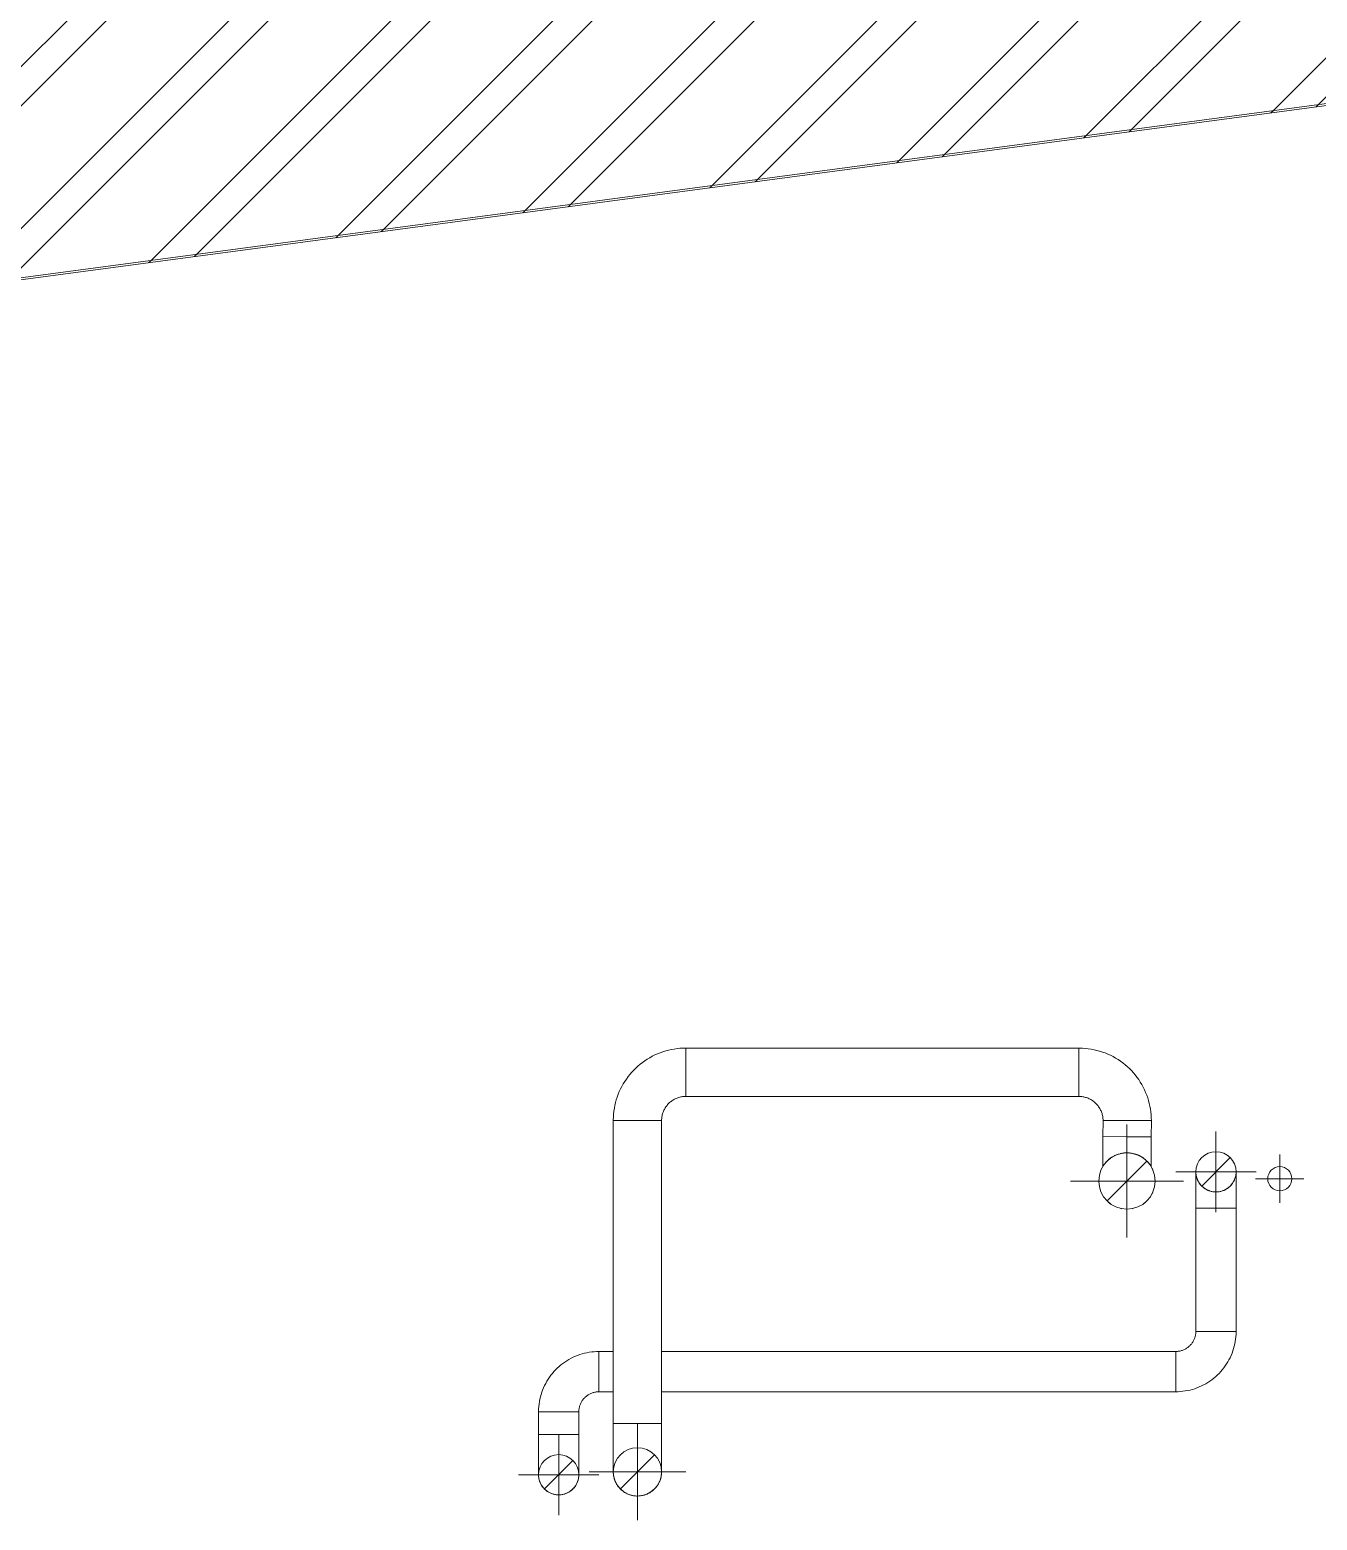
# Model space of a CAD drawing. Header units: centimetres. Extents: x -336 to 16318, y -437 to 1921.
# Drawn here: x 10213 to 10612.6, y 724.2 to 1186.7 of the extents above; entities that cross this region are included whole.
import ezdxf

# ---------------------------------------------------------------- set-up
doc = ezdxf.new("R2010")
doc.units = ezdxf.units.CM
for name, color, linetype, lineweight in [('M-HVAC-DUCT', 7, 'Continuous', 9), ('M-HVAC-DUCT-CNTR', 7, 'Continuous', 9), ('P-PIPE', 7, 'Continuous', 9), ('P-PIPE-CNTR', 7, 'Continuous', 9), ('S-BEAM', 7, 'Continuous', 9)]:
    doc.layers.add(name, color=color, linetype=linetype, lineweight=lineweight)
doc.layers.add('M-HVAC-DUCT-ANNO', color=7, linetype='Continuous', lineweight=9, true_color=0x007f00)
pattern_1 = [(45, (4466.597, 712), (-25.1447, 25.1447), []), (45, (4466.597, 750.1), (-25.1447, 25.1447), [])]

# ---------------------------------------------------------------- blocks, each defined once
blk = doc.blocks.new('PQ_RVR_EST-01_ZZ_ZZ_MO_T_A_rvt-2-Section 7')
at = {"layer": 'S-BEAM', "true_color": 0xc0c0c0}
h = blk.add_hatch(dxfattribs=at)
h.set_pattern_fill('FP_24', color=9, style=0, pattern_type=2)
h.set_pattern_definition(pattern_1)
h.paths.add_polyline_path([(2197.4, 1089.75), (4131.5, 1347.84), (4131.5, 1440.56), (2180.36, 1217.45), (2188.21, 1158.64)])
h = blk.add_hatch(dxfattribs=at)
h.set_pattern_fill('FP_24', color=9, style=0, pattern_type=2)
h.set_pattern_definition(pattern_1)
h.paths.add_polyline_path([(2197.48, 1089.17), (2198.94, 1089.37), (2198.94, 1089.95), (2197.4, 1089.75)])
h.paths.add_polyline_path([(2199.52, 1089.44), (4131.5, 1347.25), (4131.5, 1347.84), (2199.52, 1090.03)])
at = {"layer": 'S-BEAM'}
for p, q in [((4131.5, 1347.84), (2199.52, 1090.03)), ((4131.5, 1347.25), (2199.52, 1089.44))]:
    blk.add_line(p, q, dxfattribs=at)
blk = doc.blocks.new('M_Round Tee - Standard-1631176-Section 7')
at = {"layer": 'M-HVAC-DUCT', "color": 6, "true_color": 0xff00ff}
for p, q in [((2682.77, 843.21), (2682.74, 833.97)), ((2690.27, 843.19), (2682.77, 843.21)), ((2697.77, 843.16), (2690.27, 843.19)), ((2697.74, 833.92), (2697.77, 843.16))]:
    blk.add_line(p, q, dxfattribs=at)
for points, knots in [([(2685.99, 837.1), (2686.02, 837.11), (2686.14, 837.18), (2686.35, 837.29), (2686.63, 837.42), (2687.02, 837.59), (2687.42, 837.73), (2687.72, 837.82), (2687.81, 837.85)], [0.6295265, 0.6295265, 0.6295265, 0.6295265, 0.6388889, 0.6666667, 0.6944444, 0.7222222, 0.7777778, 0.8016875, 0.8016875, 0.8016875, 0.8016875]), ([(2688.19, 837.95), (2688.41, 838), (2689.08, 838.14), (2689.78, 838.19), (2690.25, 838.19)], [0.8333333, 0.8333333, 0.8333333, 0.8333333, 0.8888889, 1, 1, 1, 1]), ([(2690.25, 838.19), (2690.73, 838.18), (2691.41, 838.13), (2692.07, 837.99), (2692.28, 837.94)], [0, 0, 0, 0, 0.1111111, 0.1634607, 0.1634607, 0.1634607, 0.1634607]), ([(2692.67, 837.84), (2692.77, 837.81), (2693.08, 837.71), (2693.48, 837.57), (2693.86, 837.39), (2694.15, 837.26), (2694.35, 837.15), (2694.46, 837.09), (2694.48, 837.08)], [0.1964795, 0.1964795, 0.1964795, 0.1964795, 0.2222222, 0.2777778, 0.3055556, 0.3333333, 0.3611111, 0.3681005, 0.3681005, 0.3681005, 0.3681005]), ([(2682.74, 833.97), (2682.74, 833.98), (2682.75, 834.01), (2682.81, 834.09), (2682.86, 834.17), (2682.93, 834.28), (2683.02, 834.4), (2683.1, 834.52), (2683.17, 834.61), (2683.22, 834.69), (2683.28, 834.76), (2683.36, 834.86), (2683.47, 835), (2683.61, 835.17), (2683.76, 835.34), (2683.88, 835.46), (2683.95, 835.53), (2683.96, 835.55)], [0, 0, 0, 0, 0.0555556, 0.0833333, 0.1111111, 0.1388889, 0.1666667, 0.1944444, 0.2083333, 0.2222222, 0.2361111, 0.25, 0.2777778, 0.3055556, 0.3333333, 0.3611111, 0.3680263, 0.3680263, 0.3680263, 0.3680263]), ([(2684.12, 835.71), (2684.17, 835.76), (2684.28, 835.86), (2684.46, 836.02), (2684.66, 836.19), (2684.87, 836.36), (2685.09, 836.53), (2685.32, 836.69), (2685.53, 836.82), (2685.66, 836.9), (2685.7, 836.93)], [0.3944444, 0.3944444, 0.3944444, 0.3944444, 0.4166667, 0.4444444, 0.4722222, 0.5, 0.5277778, 0.5555556, 0.5833333, 0.5984137, 0.5984137, 0.5984137, 0.5984137]), ([(2694.77, 836.91), (2694.82, 836.88), (2694.96, 836.79), (2695.19, 836.64), (2695.46, 836.45), (2695.73, 836.24), (2695.98, 836.03), (2696.19, 835.84), (2696.3, 835.73), (2696.34, 835.69)], [0.3990338, 0.3990338, 0.3990338, 0.3990338, 0.4166667, 0.4444444, 0.4791667, 0.5138889, 0.5486111, 0.5833333, 0.6022827, 0.6022827, 0.6022827, 0.6022827]), ([(2696.51, 835.52), (2696.56, 835.47), (2696.64, 835.39), (2696.75, 835.27), (2696.87, 835.13), (2697.02, 834.95), (2697.15, 834.78), (2697.23, 834.67), (2697.28, 834.61), (2697.35, 834.52), (2697.44, 834.38), (2697.53, 834.25), (2697.59, 834.16), (2697.64, 834.08), (2697.71, 833.98), (2697.74, 833.93), (2697.74, 833.92)], [0.6289858, 0.6289858, 0.6289858, 0.6289858, 0.6527778, 0.6701389, 0.6875, 0.7222222, 0.7569444, 0.7743056, 0.7829861, 0.7916667, 0.8263889, 0.8611111, 0.8784722, 0.8958333, 0.9305556, 1, 1, 1, 1])]:
    blk.add_open_spline(points, degree=3, knots=knots, dxfattribs=at)
blk = doc.blocks.new('M_Round Elbow - 1 D-1601155-Section 7')
at = {"layer": 'M-HVAC-DUCT', "color": 6, "true_color": 0xff00ff}
for p, q in [((2675.29, 870.69), (2675.29, 863.19)), ((2675.29, 863.19), (2675.29, 855.69)), ((2682.79, 848.19), (2683.04, 848.19)), ((2683.04, 848.19), (2683.79, 848.19)), ((2683.79, 848.19), (2690.29, 848.19)), ((2690.29, 848.19), (2697.79, 848.19))]:
    blk.add_line(p, q, dxfattribs=at)
at = {"layer": 'M-HVAC-DUCT', "color": 6, "true_color": 0xff00ff, "flags": 128}
for points in [[(2697.79, 848.19), (2697.77, 849.09), (2697.72, 849.99), (2697.63, 850.88), (2697.5, 851.77), (2697.34, 852.66), (2697.14, 853.54), (2696.91, 854.41), (2696.65, 855.27), (2696.35, 856.11), (2696.01, 856.95), (2695.64, 857.77), (2695.25, 858.58), (2694.81, 859.37), (2694.35, 860.14), (2693.86, 860.89), (2693.33, 861.62), (2692.78, 862.34), (2692.2, 863.02), (2691.6, 863.69), (2690.96, 864.33), (2690.31, 864.94), (2689.62, 865.53), (2688.92, 866.09), (2688.19, 866.62), (2687.44, 867.12), (2686.68, 867.59), (2685.89, 868.03), (2685.09, 868.44), (2684.27, 868.82), (2683.44, 869.16), (2682.6, 869.47), (2681.74, 869.74), (2680.87, 869.98), (2680, 870.19), (2679.11, 870.36), (2678.22, 870.5), (2677.33, 870.6), (2676.43, 870.66), (2675.53, 870.69), (2675.29, 870.69)], [(2675.29, 855.69), (2675.59, 855.68), (2675.89, 855.66), (2676.19, 855.63), (2676.48, 855.59), (2676.78, 855.54), (2677.07, 855.47), (2677.36, 855.4), (2677.65, 855.31), (2677.93, 855.21), (2678.21, 855.1), (2678.48, 854.97), (2678.75, 854.84), (2679.01, 854.7), (2679.27, 854.54), (2679.52, 854.38), (2679.77, 854.2), (2680, 854.02), (2680.23, 853.83), (2680.45, 853.62), (2680.67, 853.41), (2680.87, 853.19), (2681.07, 852.97), (2681.25, 852.73), (2681.43, 852.49), (2681.6, 852.24), (2681.76, 851.98), (2681.9, 851.72), (2682.04, 851.46), (2682.16, 851.18), (2682.28, 850.91), (2682.38, 850.62), (2682.47, 850.34), (2682.55, 850.05), (2682.62, 849.76), (2682.68, 849.46), (2682.72, 849.17), (2682.76, 848.87), (2682.78, 848.57), (2682.79, 848.27), (2682.79, 848.19)]]:
    blk.add_lwpolyline(points, dxfattribs=at)
blk = doc.blocks.new('M_Round Elbow - 1 D-V77-Section 7')
at = {"layer": 'M-HVAC-DUCT', "color": 6, "true_color": 0xff00ff}
for p, q in [((2553.29, 863.19), (2553.29, 870.69)), ((2553.29, 855.69), (2553.29, 863.19)), ((2530.79, 848.19), (2538.29, 848.19)), ((2538.29, 848.19), (2545.79, 848.19))]:
    blk.add_line(p, q, dxfattribs=at)
at = {"layer": 'M-HVAC-DUCT', "color": 6, "true_color": 0xff00ff, "flags": 128}
for points in [[(2553.29, 870.69), (2552.39, 870.67), (2551.49, 870.62), (2550.59, 870.53), (2549.7, 870.4), (2548.82, 870.24), (2547.94, 870.04), (2547.07, 869.81), (2546.21, 869.55), (2545.36, 869.25), (2544.53, 868.91), (2543.7, 868.54), (2542.9, 868.15), (2542.11, 867.71), (2541.34, 867.25), (2540.58, 866.76), (2539.85, 866.24), (2539.14, 865.68), (2538.45, 865.1), (2537.79, 864.5), (2537.15, 863.86), (2536.53, 863.21), (2535.95, 862.52), (2535.39, 861.82), (2534.86, 861.09), (2534.35, 860.34), (2533.88, 859.58), (2533.44, 858.79), (2533.04, 857.99), (2532.66, 857.17), (2532.32, 856.34), (2532.01, 855.5), (2531.73, 854.64), (2531.49, 853.77), (2531.29, 852.9), (2531.12, 852.01), (2530.98, 851.12), (2530.88, 850.23), (2530.82, 849.33), (2530.79, 848.43), (2530.79, 848.19)], [(2545.79, 848.19), (2545.79, 848.49), (2545.81, 848.79), (2545.84, 849.09), (2545.88, 849.38), (2545.94, 849.68), (2546, 849.97), (2546.08, 850.26), (2546.17, 850.55), (2546.27, 850.83), (2546.38, 851.11), (2546.5, 851.38), (2546.64, 851.65), (2546.78, 851.91), (2546.93, 852.17), (2547.1, 852.42), (2547.27, 852.67), (2547.46, 852.9), (2547.65, 853.13), (2547.85, 853.35), (2548.06, 853.57), (2548.28, 853.77), (2548.51, 853.97), (2548.74, 854.15), (2548.99, 854.33), (2549.24, 854.5), (2549.49, 854.66), (2549.75, 854.8), (2550.02, 854.94), (2550.29, 855.06), (2550.57, 855.18), (2550.85, 855.28), (2551.14, 855.37), (2551.43, 855.45), (2551.72, 855.52), (2552.01, 855.58), (2552.31, 855.62), (2552.61, 855.66), (2552.91, 855.68), (2553.21, 855.69), (2553.29, 855.69)]]:
    blk.add_lwpolyline(points, dxfattribs=at)
blk = doc.blocks.new('M_Round Elbow - 1 D-V78-Section 7')
at = {"layer": 'M-HVAC-DUCT', "color": 6, "true_color": 0xff00ff}
for p, q in [((2538.29, 754.19), (2530.79, 754.19)), ((2545.79, 754.19), (2538.29, 754.19))]:
    blk.add_line(p, q, dxfattribs=at)
at = {"layer": 'M-HVAC-DUCT', "color": 6, "true_color": 0xff00ff, "flags": 128}
for points in [[(2530.79, 739.24), (2530.79, 739.3), (2530.79, 739.38), (2530.79, 739.49), (2530.79, 739.62), (2530.79, 739.77), (2530.79, 739.95), (2530.79, 740.15), (2530.79, 740.37), (2530.79, 740.62), (2530.79, 740.88), (2530.79, 741.17), (2530.79, 741.48), (2530.79, 741.81), (2530.79, 742.16), (2530.79, 742.52), (2530.79, 742.91), (2530.79, 743.32), (2530.79, 743.74), (2530.79, 744.18), (2530.79, 744.63), (2530.79, 745.1), (2530.79, 745.59), (2530.79, 746.08), (2530.79, 746.59), (2530.79, 747.12), (2530.79, 747.65), (2530.79, 748.2), (2530.79, 748.75), (2530.79, 749.32), (2530.79, 749.89), (2530.79, 750.47), (2530.79, 751.05), (2530.79, 751.64), (2530.79, 752.23), (2530.79, 752.83), (2530.79, 753.43), (2530.79, 754.03), (2530.79, 754.19)], [(2545.79, 754.19), (2545.79, 753.59), (2545.79, 752.99), (2545.79, 752.39), (2545.79, 751.8), (2545.79, 751.21), (2545.79, 750.62), (2545.79, 750.04), (2545.79, 749.47), (2545.79, 748.9), (2545.79, 748.35), (2545.79, 747.8), (2545.79, 747.26), (2545.79, 746.73), (2545.79, 746.22), (2545.79, 745.72), (2545.79, 745.23), (2545.79, 744.76), (2545.79, 744.3), (2545.79, 743.85), (2545.79, 743.43), (2545.79, 743.02), (2545.79, 742.63), (2545.79, 742.25), (2545.79, 741.9), (2545.79, 741.57), (2545.79, 741.25), (2545.79, 740.96), (2545.79, 740.69), (2545.79, 740.44), (2545.79, 740.21), (2545.79, 740), (2545.79, 739.82), (2545.79, 739.66), (2545.79, 739.52), (2545.79, 739.41), (2545.79, 739.32), (2545.79, 739.25)], [(2538.29, 731.69), (2537.99, 731.69), (2537.69, 731.71), (2537.39, 731.74), (2537.09, 731.78), (2536.8, 731.84), (2536.5, 731.9), (2536.21, 731.98), (2535.93, 732.07), (2535.65, 732.17), (2535.37, 732.28), (2535.09, 732.4), (2534.82, 732.54), (2534.56, 732.68), (2534.3, 732.83), (2534.05, 733), (2533.81, 733.17), (2533.57, 733.36), (2533.34, 733.55), (2533.12, 733.75), (2532.91, 733.96), (2532.7, 734.18), (2532.51, 734.41), (2532.32, 734.64), (2532.14, 734.89), (2531.98, 735.14), (2531.82, 735.39), (2531.67, 735.65), (2531.54, 735.92), (2531.41, 736.19), (2531.3, 736.47), (2531.19, 736.75), (2531.1, 737.04), (2531.02, 737.33), (2530.95, 737.62), (2530.9, 737.91), (2530.85, 738.21), (2530.82, 738.51), (2530.8, 738.81), (2530.79, 739.11)], [(2545.79, 739.19), (2545.78, 738.89), (2545.76, 738.59), (2545.73, 738.29), (2545.69, 737.99), (2545.64, 737.7), (2545.57, 737.41), (2545.5, 737.12), (2545.41, 736.83), (2545.31, 736.55), (2545.2, 736.27), (2545.07, 735.99), (2544.94, 735.72), (2544.8, 735.46), (2544.64, 735.2), (2544.48, 734.95), (2544.3, 734.71), (2544.12, 734.47), (2543.93, 734.24), (2543.72, 734.02), (2543.51, 733.81), (2543.29, 733.6), (2543.07, 733.41), (2542.83, 733.22), (2542.59, 733.04), (2542.34, 732.88), (2542.08, 732.72), (2541.82, 732.57), (2541.56, 732.44), (2541.28, 732.31), (2541.01, 732.2), (2540.72, 732.09), (2540.44, 732), (2540.15, 731.92), (2539.86, 731.85), (2539.56, 731.8), (2539.27, 731.75), (2538.97, 731.72), (2538.67, 731.7), (2538.37, 731.69)]]:
    blk.add_lwpolyline(points, dxfattribs=at)
blk = doc.blocks.new('M_Round Elbow - 1 D-1603467-Section 7')
at = {"layer": 'M-HVAC-DUCT', "color": 6, "true_color": 0xff00ff}
for p, q in [((2717.84, 782.79), (2711.59, 782.79)), ((2724.09, 782.79), (2717.84, 782.79)), ((2705.34, 776.54), (2705.34, 770.29)), ((2705.34, 770.29), (2705.34, 764.04))]:
    blk.add_line(p, q, dxfattribs=at)
at = {"layer": 'M-HVAC-DUCT', "color": 6, "true_color": 0xff00ff, "flags": 128}
for points in [[(2711.59, 782.79), (2711.59, 782.54), (2711.57, 782.29), (2711.55, 782.04), (2711.51, 781.8), (2711.47, 781.55), (2711.41, 781.31), (2711.35, 781.06), (2711.27, 780.83), (2711.19, 780.59), (2711.1, 780.36), (2710.99, 780.13), (2710.88, 779.91), (2710.76, 779.69), (2710.64, 779.47), (2710.5, 779.26), (2710.35, 779.06), (2710.2, 778.86), (2710.04, 778.67), (2709.87, 778.49), (2709.69, 778.31), (2709.51, 778.14), (2709.32, 777.97), (2709.13, 777.82), (2708.92, 777.67), (2708.72, 777.53), (2708.5, 777.4), (2708.29, 777.28), (2708.06, 777.17), (2707.84, 777.06), (2707.6, 776.97), (2707.37, 776.88), (2707.13, 776.8), (2706.89, 776.74), (2706.65, 776.68), (2706.4, 776.63), (2706.16, 776.6), (2705.91, 776.57), (2705.66, 776.55), (2705.41, 776.54), (2705.34, 776.54)], [(2705.34, 764.04), (2706.09, 764.06), (2706.84, 764.1), (2707.58, 764.18), (2708.33, 764.28), (2709.07, 764.42), (2709.8, 764.58), (2710.52, 764.77), (2711.24, 764.99), (2711.95, 765.24), (2712.64, 765.52), (2713.33, 765.83), (2714, 766.16), (2714.66, 766.52), (2715.3, 766.91), (2715.93, 767.32), (2716.54, 767.75), (2717.13, 768.21), (2717.7, 768.7), (2718.26, 769.2), (2718.79, 769.73), (2719.3, 770.28), (2719.79, 770.85), (2720.26, 771.43), (2720.7, 772.04), (2721.12, 772.66), (2721.51, 773.3), (2721.88, 773.95), (2722.22, 774.62), (2722.53, 775.3), (2722.82, 776), (2723.07, 776.7), (2723.3, 777.42), (2723.5, 778.14), (2723.68, 778.87), (2723.82, 779.61), (2723.93, 780.35), (2724.01, 781.09), (2724.07, 781.84), (2724.09, 782.59), (2724.09, 782.79)]]:
    blk.add_lwpolyline(points, dxfattribs=at)
blk = doc.blocks.new('M_Round Elbow - 1 D-V79-Section 7')
at = {"layer": 'M-HVAC-DUCT', "color": 6, "true_color": 0xff00ff}
for p, q in [((2513.84, 750.79), (2507.59, 750.79)), ((2520.09, 750.79), (2513.84, 750.79))]:
    blk.add_line(p, q, dxfattribs=at)
at = {"layer": 'M-HVAC-DUCT', "color": 6, "true_color": 0xff00ff, "flags": 128}
for points in [[(2507.59, 738.33), (2507.59, 738.38), (2507.59, 738.45), (2507.59, 738.54), (2507.59, 738.65), (2507.59, 738.78), (2507.59, 738.93), (2507.59, 739.09), (2507.59, 739.28), (2507.59, 739.48), (2507.59, 739.7), (2507.59, 739.94), (2507.59, 740.2), (2507.59, 740.48), (2507.59, 740.77), (2507.59, 741.07), (2507.59, 741.39), (2507.59, 741.73), (2507.59, 742.08), (2507.59, 742.45), (2507.59, 742.83), (2507.59, 743.22), (2507.59, 743.62), (2507.59, 744.04), (2507.59, 744.46), (2507.59, 744.9), (2507.59, 745.35), (2507.59, 745.8), (2507.59, 746.26), (2507.59, 746.73), (2507.59, 747.21), (2507.59, 747.69), (2507.59, 748.18), (2507.59, 748.67), (2507.59, 749.16), (2507.59, 749.66), (2507.59, 750.16), (2507.59, 750.66), (2507.59, 750.79)], [(2520.09, 750.79), (2520.09, 750.29), (2520.09, 749.79), (2520.09, 749.3), (2520.09, 748.8), (2520.09, 748.31), (2520.09, 747.82), (2520.09, 747.34), (2520.09, 746.86), (2520.09, 746.39), (2520.09, 745.92), (2520.09, 745.47), (2520.09, 745.02), (2520.09, 744.58), (2520.09, 744.15), (2520.09, 743.73), (2520.09, 743.33), (2520.09, 742.93), (2520.09, 742.55), (2520.09, 742.18), (2520.09, 741.82), (2520.09, 741.48), (2520.09, 741.16), (2520.09, 740.85), (2520.09, 740.55), (2520.09, 740.27), (2520.09, 740.01), (2520.09, 739.77), (2520.09, 739.54), (2520.09, 739.33), (2520.09, 739.14), (2520.09, 738.97), (2520.09, 738.82), (2520.09, 738.68), (2520.09, 738.57), (2520.09, 738.47), (2520.09, 738.4), (2520.09, 738.34)], [(2513.84, 732.04), (2513.59, 732.05), (2513.34, 732.06), (2513.09, 732.09), (2512.84, 732.12), (2512.6, 732.17), (2512.35, 732.22), (2512.11, 732.29), (2511.87, 732.36), (2511.64, 732.44), (2511.41, 732.54), (2511.18, 732.64), (2510.95, 732.75), (2510.73, 732.87), (2510.52, 733), (2510.31, 733.13), (2510.11, 733.28), (2509.91, 733.43), (2509.72, 733.59), (2509.53, 733.76), (2509.36, 733.94), (2509.19, 734.12), (2509.02, 734.31), (2508.87, 734.51), (2508.72, 734.71), (2508.58, 734.92), (2508.45, 735.13), (2508.33, 735.35), (2508.21, 735.57), (2508.11, 735.8), (2508.01, 736.03), (2507.93, 736.26), (2507.85, 736.5), (2507.79, 736.74), (2507.73, 736.98), (2507.68, 737.23), (2507.64, 737.48), (2507.62, 737.73), (2507.6, 737.97), (2507.59, 738.22)], [(2520.09, 738.29), (2520.09, 738.04), (2520.07, 737.79), (2520.05, 737.54), (2520.01, 737.3), (2519.97, 737.05), (2519.91, 736.81), (2519.85, 736.56), (2519.77, 736.33), (2519.69, 736.09), (2519.6, 735.86), (2519.49, 735.63), (2519.38, 735.41), (2519.26, 735.19), (2519.14, 734.97), (2519, 734.76), (2518.85, 734.56), (2518.7, 734.36), (2518.54, 734.17), (2518.37, 733.99), (2518.19, 733.81), (2518.01, 733.64), (2517.82, 733.47), (2517.63, 733.32), (2517.42, 733.17), (2517.22, 733.03), (2517, 732.9), (2516.79, 732.78), (2516.56, 732.67), (2516.34, 732.56), (2516.1, 732.47), (2515.87, 732.38), (2515.63, 732.3), (2515.39, 732.24), (2515.15, 732.18), (2514.9, 732.13), (2514.66, 732.1), (2514.41, 732.07), (2514.16, 732.05), (2513.91, 732.04)]]:
    blk.add_lwpolyline(points, dxfattribs=at)
blk = doc.blocks.new('M_Round Tee - Tee-1634083-Section 7')
at = {"layer": 'M-HVAC-DUCT', "color": 6, "true_color": 0xff00ff}
for p, q in [((2711.59, 832.29), (2711.59, 821.04)), ((2724.09, 821.04), (2724.09, 832.29)), ((2711.59, 821.04), (2717.84, 821.04)), ((2717.84, 821.04), (2724.09, 821.04))]:
    blk.add_line(p, q, dxfattribs=at)
for points, knots in [([(2711.77, 830.82), (2711.74, 830.92), (2711.64, 831.41), (2711.59, 831.9), (2711.59, 832.29)], [0.8244228, 0.8244228, 0.8244228, 0.8244228, 0.8611111, 1, 1, 1, 1]), ([(2712.36, 829.29), (2712.34, 829.33), (2712.21, 829.56), (2712.02, 829.99), (2711.88, 830.39), (2711.82, 830.59)], [0.6358561, 0.6358561, 0.6358561, 0.6358561, 0.6527778, 0.7222222, 0.7974255, 0.7974255, 0.7974255, 0.7974255]), ([(2714.55, 826.98), (2714.54, 826.98), (2714.45, 827.04), (2714.28, 827.15), (2714.05, 827.32), (2713.83, 827.49), (2713.62, 827.68), (2713.41, 827.88), (2713.19, 828.11), (2712.98, 828.36), (2712.78, 828.62), (2712.63, 828.84), (2712.54, 828.98), (2712.51, 829.03)], [0.3038385, 0.3038385, 0.3038385, 0.3038385, 0.3055556, 0.3333333, 0.3611111, 0.3888889, 0.4166667, 0.4444444, 0.4791667, 0.5138889, 0.5486111, 0.5833333, 0.6025522, 0.6025522, 0.6025522, 0.6025522]), ([(2723.17, 829.03), (2723.1, 828.91), (2722.92, 828.64), (2722.62, 828.25), (2722.26, 827.86), (2721.92, 827.55), (2721.63, 827.32), (2721.4, 827.15), (2721.23, 827.04), (2721.14, 826.98), (2721.13, 826.98)], [0.3974478, 0.3974478, 0.3974478, 0.3974478, 0.4444444, 0.5, 0.5555556, 0.6111111, 0.6388889, 0.6666667, 0.6944444, 0.6961615, 0.6961615, 0.6961615, 0.6961615]), ([(2723.86, 830.59), (2723.84, 830.54), (2723.73, 830.18), (2723.56, 829.74), (2723.36, 829.37), (2723.32, 829.29)], [0.2025745, 0.2025745, 0.2025745, 0.2025745, 0.2222222, 0.3333333, 0.3641439, 0.3641439, 0.3641439, 0.3641439]), ([(2724.09, 832.29), (2724.09, 831.98), (2724.05, 831.49), (2723.96, 831), (2723.91, 830.82)], [0, 0, 0, 0, 0.1111111, 0.1755772, 0.1755772, 0.1755772, 0.1755772]), ([(2715.93, 826.34), (2715.92, 826.34), (2715.82, 826.38), (2715.61, 826.45), (2715.32, 826.57), (2715.09, 826.67), (2714.96, 826.74), (2714.92, 826.77)], [0.16521981, 0.16521981, 0.16521981, 0.16521981, 0.16666667, 0.19444444, 0.22222222, 0.25, 0.26396607, 0.26396607, 0.26396607, 0.26396607]), ([(2717.84, 826.04), (2717.39, 826.05), (2716.89, 826.1), (2716.41, 826.21), (2716.35, 826.22)], [0, 0, 0, 0, 0.1111111, 0.1273626, 0.1273626, 0.1273626, 0.1273626]), ([(2719.33, 826.22), (2719.27, 826.21), (2718.79, 826.1), (2718.29, 826.05), (2717.84, 826.04)], [0.8726374, 0.8726374, 0.8726374, 0.8726374, 0.8888889, 1, 1, 1, 1]), ([(2720.77, 826.77), (2720.72, 826.74), (2720.59, 826.67), (2720.36, 826.57), (2720.07, 826.45), (2719.86, 826.38), (2719.76, 826.34), (2719.75, 826.34)], [0.73603393, 0.73603393, 0.73603393, 0.73603393, 0.75, 0.77777778, 0.80555556, 0.83333333, 0.83478019, 0.83478019, 0.83478019, 0.83478019])]:
    blk.add_open_spline(points, degree=3, knots=knots, dxfattribs=at)
blk = doc.blocks.new('PQ_RVR_MEP-01_ZZ_ZZ_MO_T_A_rvt-2-Section 7')
at = {"layer": 'M-HVAC-DUCT', "color": 6, "true_color": 0xff00ff}
for p, q in [((2675.29, 870.69), (2553.29, 870.69)), ((2553.29, 870.69), (2553.29, 863.19)), ((2675.29, 863.19), (2675.29, 870.69)), ((2553.29, 863.19), (2553.29, 855.69)), ((2675.29, 855.69), (2675.29, 863.19)), ((2553.29, 855.69), (2675.29, 855.69)), ((2530.79, 848.19), (2530.79, 754.19)), ((2538.29, 848.19), (2530.79, 848.19)), ((2545.79, 848.19), (2538.29, 848.19)), ((2545.79, 754.19), (2545.79, 848.19)), ((2682.79, 848.21), (2682.77, 843.21)), ((2688.35, 848.19), (2683.79, 848.21)), ((2690.29, 848.19), (2688.35, 848.19)), ((2697.79, 848.16), (2690.29, 848.19)), ((2697.77, 843.16), (2697.79, 848.16)), ((2682.77, 843.21), (2690.27, 843.19)), ((2690.27, 843.19), (2697.77, 843.16)), ((2711.59, 821.04), (2711.59, 782.79)), ((2717.84, 821.04), (2711.59, 821.04)), ((2724.09, 821.04), (2717.84, 821.04)), ((2724.09, 782.79), (2724.09, 821.04)), ((2711.59, 782.79), (2717.84, 782.79)), ((2717.84, 782.79), (2724.09, 782.79)), ((2530.79, 776.54), (2526.34, 776.54)), ((2526.34, 776.54), (2526.34, 770.29)), ((2705.34, 776.54), (2545.79, 776.54)), ((2705.34, 770.29), (2705.34, 776.54)), ((2526.34, 770.29), (2526.34, 764.04)), ((2705.34, 764.04), (2705.34, 770.29)), ((2526.34, 764.04), (2530.79, 764.04)), ((2545.79, 764.04), (2705.34, 764.04)), ((2507.59, 757.79), (2507.59, 750.79)), ((2513.84, 757.79), (2507.59, 757.79)), ((2520.09, 757.79), (2513.84, 757.79)), ((2520.09, 750.79), (2520.09, 757.79)), ((2530.79, 754.19), (2538.29, 754.19)), ((2538.29, 754.19), (2545.79, 754.19)), ((2507.59, 750.79), (2513.84, 750.79)), ((2513.84, 750.79), (2520.09, 750.79))]:
    blk.add_line(p, q, dxfattribs=at)
at = {"layer": 'M-HVAC-DUCT-ANNO', "color": 6, "true_color": 0xff00ff}
for p, q in [((2696.41, 835.63), (2684.03, 823.25)), ((2722.26, 836.71), (2713.42, 827.87)), ((2518.26, 742.71), (2509.42, 733.87)), ((2543.59, 744.49), (2532.98, 733.88))]:
    blk.add_line(p, q, dxfattribs=at)
for centre, radius, start, end in [((2690.22, 829.44), 8.75, 0, 180), ((2690.22, 829.44), 8.75, 101.1048, 102.1212), ((2690.22, 829.44), 8.75, 77.8353, 78.9964), ((2717.84, 832.29), 6.25, 0, 180), ((2690.22, 829.44), 8.75, 152.8285, 156.6941), ((2690.22, 829.44), 8.75, 129.0087, 130.5379), ((2690.22, 829.44), 8.75, 126.2008, 128.0647), ((2690.22, 829.44), 8.75, 51.9443, 53.7765), ((2690.22, 829.44), 8.75, 49.417, 50.9552), ((2690.22, 829.44), 8.75, 23.3266, 27.112), ((2690.22, 829.44), 8.75, 180, 360), ((2717.84, 832.29), 6.25, 180, 0), ((2690.22, 829.44), 8.75, 203.3266, 207.112), ((2690.22, 829.44), 8.75, 332.8285, 336.6941), ((2690.22, 829.44), 8.75, 229.417, 233.7765), ((2690.22, 829.44), 8.75, 257.1429, 258.9964), ((2690.22, 829.44), 8.75, 281.1048, 282.8571), ((2690.22, 829.44), 8.75, 306.2008, 310.5379), ((2538.29, 739.19), 7.5, 0, 180), ((2513.84, 738.29), 6.25, 0, 180), ((2513.84, 738.29), 6.25, 180, 0), ((2538.29, 739.19), 7.5, 180, 0)]:
    blk.add_arc(centre, radius, start, end, dxfattribs=at)
at = {"layer": 'M-HVAC-DUCT-CNTR', "color": 6, "true_color": 0xff00ff}
for p, q in [((2690.22, 811.94), (2690.22, 846.94)), ((2690.22, 811.94), (2690.22, 846.94)), ((2717.84, 819.79), (2717.84, 844.79)), ((2717.84, 819.79), (2717.84, 844.79)), ((2672.72, 829.44), (2707.72, 829.44)), ((2672.72, 829.44), (2707.72, 829.44)), ((2705.34, 832.29), (2730.34, 832.29)), ((2705.34, 832.29), (2730.34, 832.29)), ((2538.29, 724.19), (2538.29, 754.19)), ((2513.84, 725.79), (2513.84, 750.79)), ((2501.34, 738.29), (2526.34, 738.29)), ((2523.29, 739.19), (2553.29, 739.19))]:
    blk.add_line(p, q, dxfattribs=at)
at = {"layer": 'P-PIPE', "color": 6, "true_color": 0xff00ff}
for start, end in [(0, 180), (180, 0)]:
    blk.add_arc((2737.66, 830.15), 3.75, start, end, dxfattribs=at)
at = {"layer": 'P-PIPE-CNTR', "color": 6, "true_color": 0xff00ff}
for p, q in [((2737.66, 822.65), (2737.66, 837.65)), ((2730.16, 830.15), (2745.16, 830.15))]:
    blk.add_line(p, q, dxfattribs=at)
at = {"layer": 'M-HVAC-DUCT', "lineweight": 9}
for name in ['M_Round Elbow - 1 D-V77-Section 7', 'M_Round Elbow - 1 D-1601155-Section 7', 'M_Round Tee - Standard-1631176-Section 7', 'M_Round Tee - Tee-1634083-Section 7', 'M_Round Elbow - 1 D-1603467-Section 7', 'M_Round Elbow - 1 D-V78-Section 7', 'M_Round Elbow - 1 D-V79-Section 7']:
    blk.add_blockref(name, (0, 0), dxfattribs=at)
at = {"layer": 'M-HVAC-DUCT', "lineweight": 9, "rotation": 180}
blk.add_blockref('M_Round Elbow - 1 D-1603467-Section 7', (5231.68, 1540.58), dxfattribs=at)

msp = doc.modelspace()

# ---------------------------------------------------------------- block references
at = {"lineweight": 5}
for name in ['PQ_RVR_EST-01_ZZ_ZZ_MO_T_A_rvt-2-Section 7', 'PQ_RVR_MEP-01_ZZ_ZZ_MO_T_A_rvt-2-Section 7']:
    msp.add_blockref(name, (7863.302, 0), dxfattribs=at)

doc.saveas('drawing.dxf')
